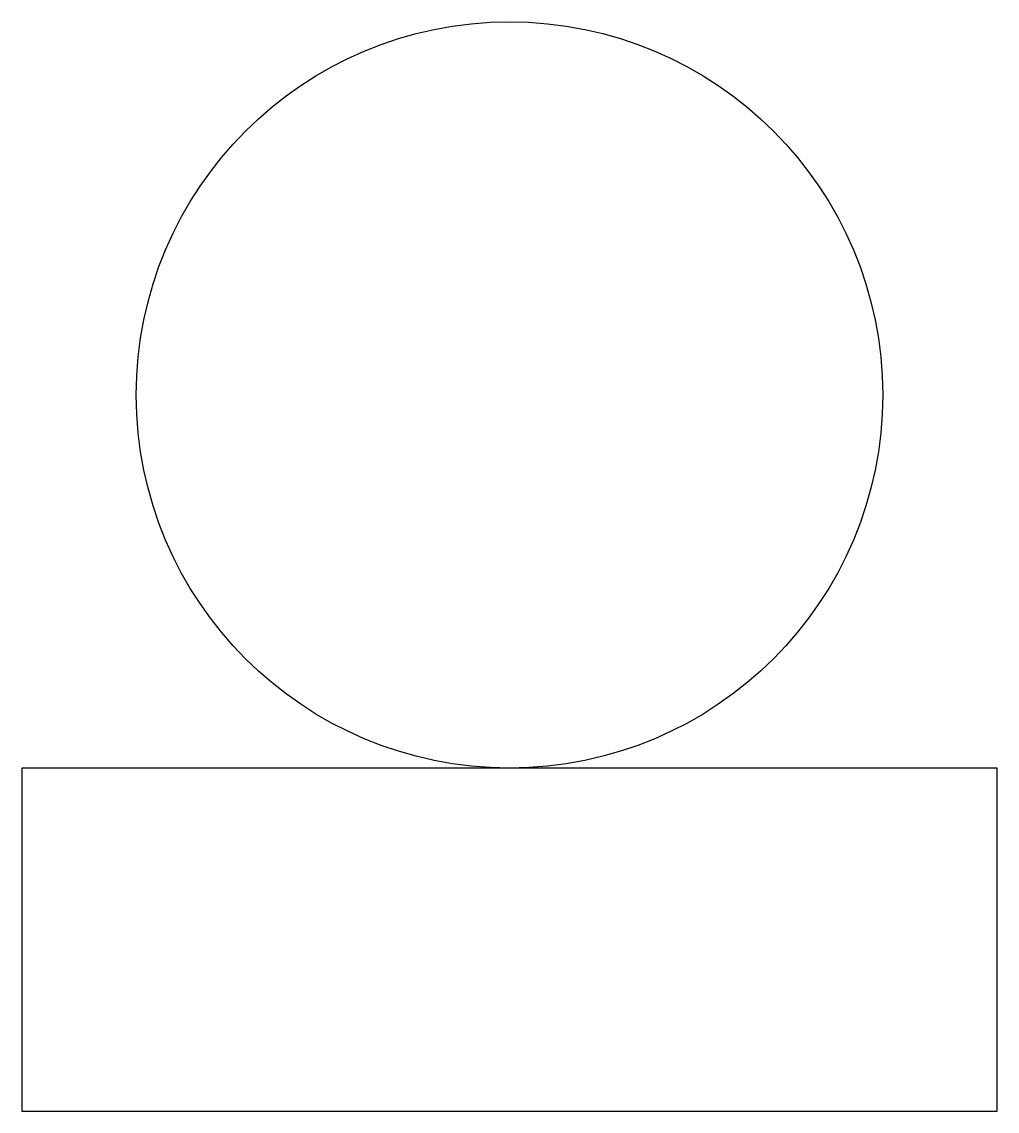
# Model space of a CAD drawing. Extents: x 1269.628 to 1269.798, y 3119.298 to 3119.488.
import ezdxf

# ---------------------------------------------------------------- set-up
doc = ezdxf.new("R2010")
doc.units = 0
doc.header["$LTSCALE"] = 192
doc.header["$MEASUREMENT"] = 0
doc.layers.get('0').update_dxf_attribs({"linetype": 'CONTINUOUS'})

msp = doc.modelspace()

# ---------------------------------------------------------------- linework, layer by layer
msp.add_lwpolyline([(1269.62841, 3119.29836), (1269.79839, 3119.29836), (1269.79839, 3119.35817), (1269.62841, 3119.35817)], close=True)
msp.add_circle((1269.7134, 3119.42321), 0.06504)

doc.saveas('drawing.dxf')
